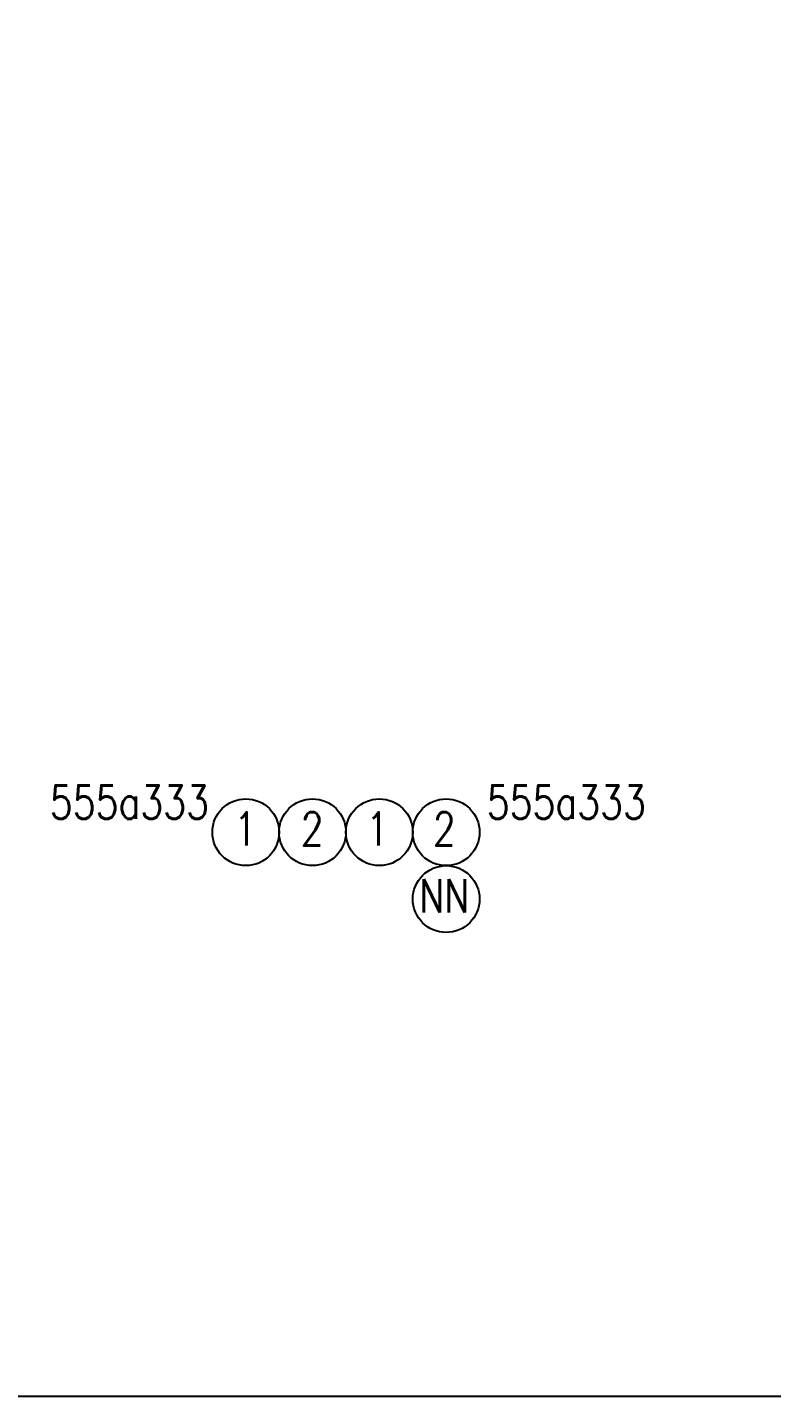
# Model space of a CAD drawing. Header units: millimetres. Extents: x -10345 to 59139, y 0 to 23011.
# Drawn here: x 11130 to 16701, y 0 to 10248 of the extents above; entities that cross this region are included whole.
import ezdxf
from ezdxf.enums import TextEntityAlignment as Align

# ---------------------------------------------------------------- set-up
doc = ezdxf.new("R2010")
doc.units = ezdxf.units.MM
doc.styles.add('Dce_Text', font='simplex.shx', dxfattribs={"width": 0.8, "bigfont": 'vtxt.shx'})

# ---------------------------------------------------------------- blocks, each defined once
blk = doc.blocks.new('Dce_KhtThepLop1Phai')
at = {"color": 12}
for centre in [(2.5, 0), (7.5, 0)]:
    blk.add_circle(centre, 2.5, dxfattribs=at)
at = {"color": 7, "style": 'Dce_Text', "width": 0.8}
blk.add_attdef('DKVAKC', text='', height=2.5, dxfattribs=at).set_placement((-0.25, 1), align=Align.RIGHT)
at = {"color": 3, "style": 'Dce_Text', "width": 0.8}
for tag, p in [('SH', (2.47, -1)), ('SH2', (7.47, -1))]:
    blk.add_attdef(tag, text='', height=2.5, dxfattribs=at).set_placement(p, align=Align.CENTER)
blk = doc.blocks.new('Dce_KhtThepLop1Trai')
at = {"color": 12}
for centre in [(-7.5, 0), (-2.5, 0)]:
    blk.add_circle(centre, 2.5, dxfattribs=at)
at = {"color": 7, "style": 'Dce_Text', "width": 0.8}
blk.add_attdef('DKVAKC', (0.54, 1), '', height=2.5, dxfattribs=at)
at = {"color": 3, "style": 'Dce_Text', "width": 0.8}
for tag, p in [('SH', (-7.64, -1)), ('SH2', (-2.64, -1))]:
    blk.add_attdef(tag, text='', height=2.5, dxfattribs=at).set_placement(p, align=Align.CENTER)
blk = doc.blocks.new('Dce_KhtSH')
at = {"color": 12}
blk.add_circle((2.5, 0), 2.5, dxfattribs=at)
at = {"color": 3, "style": 'Dce_Text', "width": 0.8}
blk.add_attdef('SH', text='', height=2.5, dxfattribs=at).set_placement((2.36, -1), align=Align.CENTER)
blk = doc.blocks.new('Block_ALL')
blk.add_lwpolyline([(0, 20917), (41958.1, 20917), (41958.1, 0), (0, 0)], close=True)
at = {"xscale": 100, "yscale": 100, "zscale": 100}
for name, p, values in [('Dce_KhtThepLop1Phai', (12514.2, 4223.9), {'SH2': '2', 'DKVAKC': '555a333', 'SH': '1'}), ('Dce_KhtThepLop1Trai', (14514.2, 4223.9), {'DKVAKC': '555a333', 'SH2': '2', 'SH': '1'}), ('Dce_KhtSH', (14014.2, 3723.9), {'SH': 'NN'})]:
    blk.add_blockref(name, p, dxfattribs=at).add_auto_attribs(values)

msp = doc.modelspace()

# ---------------------------------------------------------------- block references
msp.add_blockref('Block_ALL', (0, 0))

doc.saveas('drawing.dxf')
